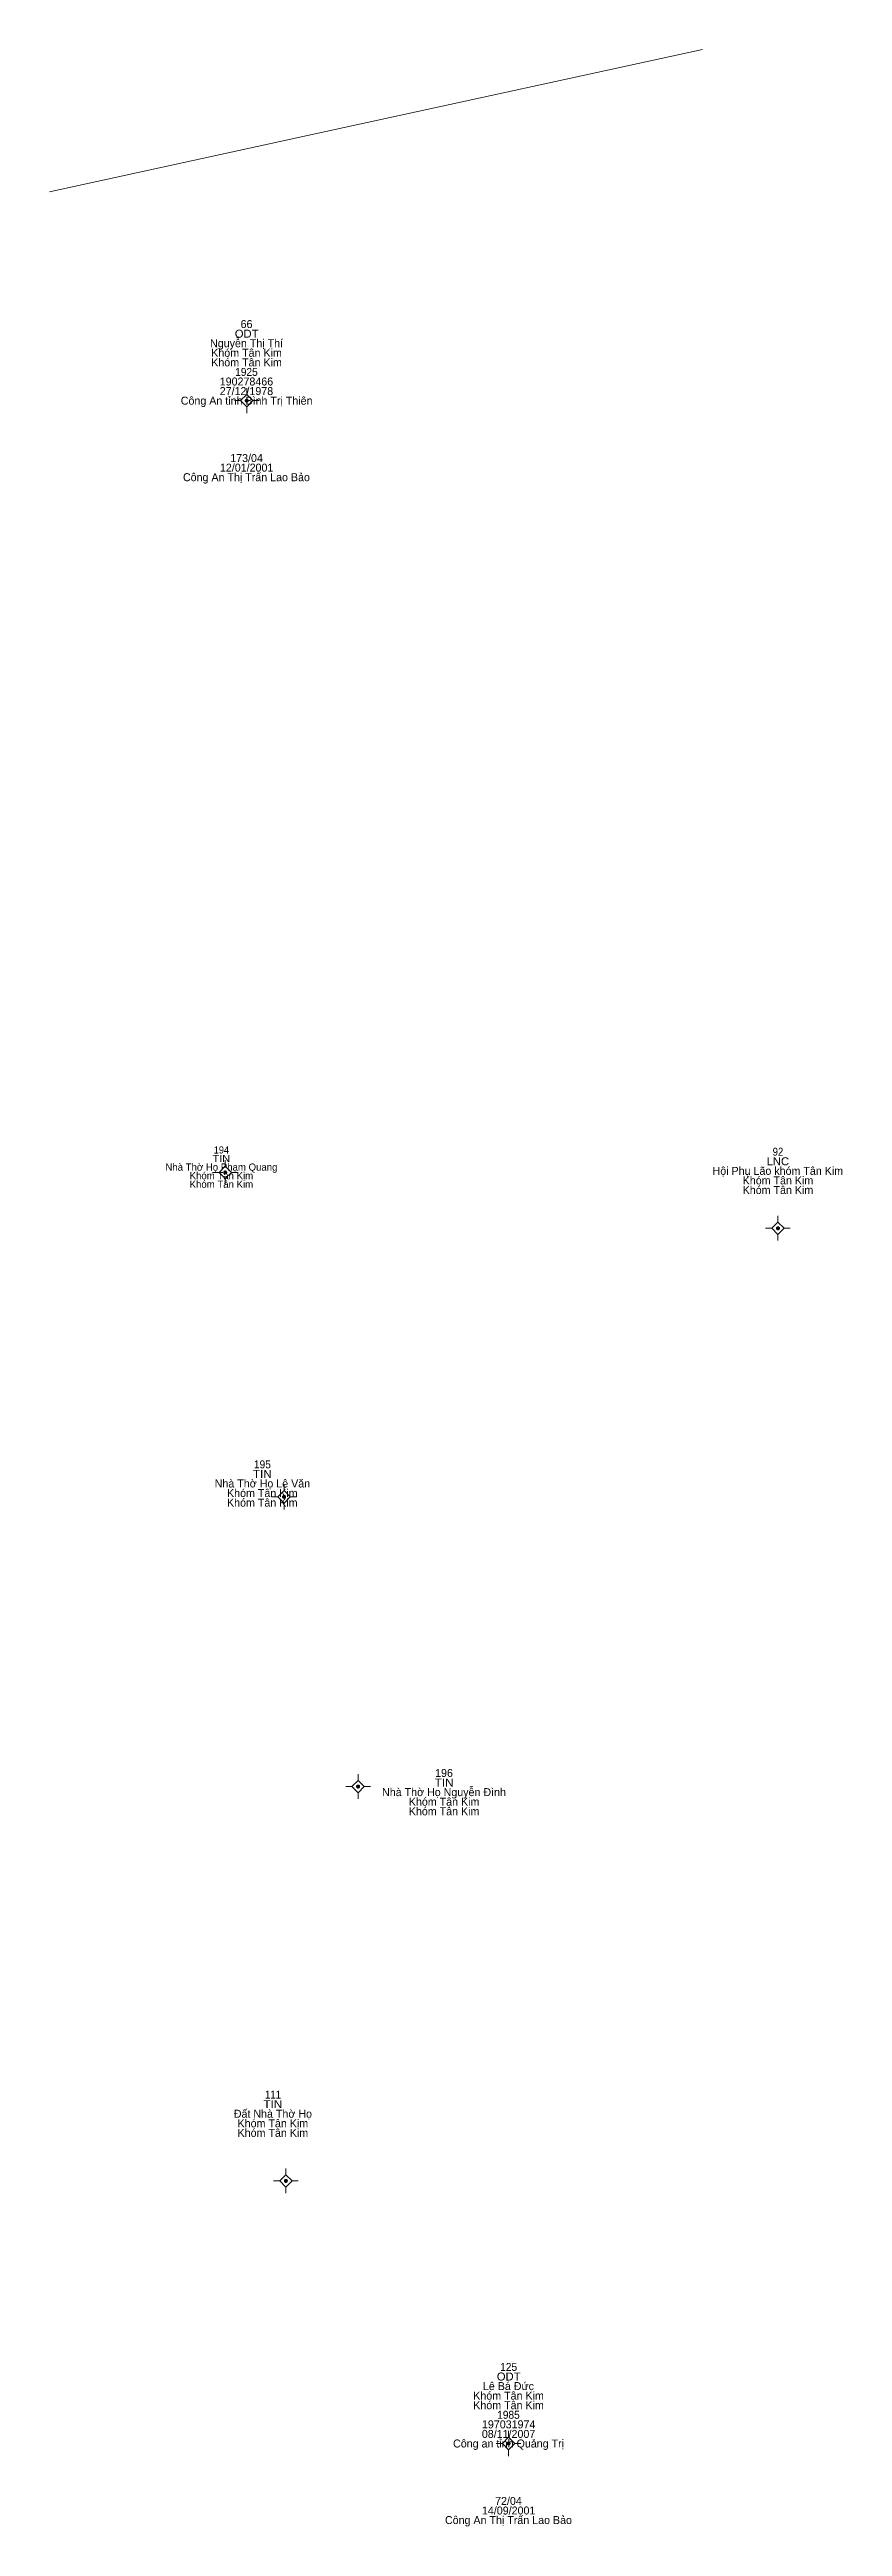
# Model space of a CAD drawing. Header units: metres. Extents: x 535914 to 536552, y 1836422 to 1837028.
# Drawn here: x 536259.6 to 536299.4, y 1836753.3 to 1836877.5 of the extents above; entities that cross this region are included whole.
import ezdxf
from ezdxf.enums import TextEntityAlignment as Align

# ---------------------------------------------------------------- set-up
doc = ezdxf.new("R2010")
doc.units = ezdxf.units.M
doc.header["$LTSCALE"] = 0.16
doc.linetypes.add('MEDIUM_DASHED', pattern=[4.5, 3, -1.5])
doc.layers.add('11', color=7, linetype='MEDIUM_DASHED', lineweight=13)
doc.layers.add('15', color=7, linetype='Continuous', lineweight=13)

msp = doc.modelspace()

# ---------------------------------------------------------------- hatches: boundary and pattern name
at = {"layer": '11'}
for points in [[(536269.5949, 1836859.93, 1), (536269.4449, 1836859.93, 1)], [(536268.5149, 1836821.22, 1), (536268.3649, 1836821.22, 1)], [(536296.2149, 1836818.42, 1), (536296.0649, 1836818.42, 1)], [(536271.4649, 1836804.95, 1), (536271.3149, 1836804.95, 1)], [(536275.1749, 1836790.42, 1), (536275.0249, 1836790.42, 1)], [(536271.5549, 1836770.64, 1), (536271.4049, 1836770.64, 1)], [(536282.7149, 1836757.47, 1), (536282.5649, 1836757.47, 1)]]:
    msp.add_hatch(color=256, dxfattribs=at).paths.add_polyline_path(points)

# ---------------------------------------------------------------- linework, layer by layer
for p, q in [((536269.21, 1836859.93), (536268.9, 1836859.93)), ((536269.52, 1836860.56), (536269.52, 1836860.24)), ((536269.52, 1836859.62), (536269.52, 1836859.3)), ((536270.14, 1836859.93), (536269.83, 1836859.93)), ((536268.13, 1836821.22), (536267.81, 1836821.22)), ((536268.44, 1836821.84), (536268.44, 1836821.53)), ((536269.06, 1836821.22), (536268.75, 1836821.22)), ((536268.44, 1836820.91), (536268.44, 1836820.6)), ((536296.14, 1836819.04), (536296.14, 1836818.73)), ((536295.83, 1836818.42), (536295.52, 1836818.42)), ((536296.14, 1836818.11), (536296.14, 1836817.8)), ((536296.76, 1836818.42), (536296.45, 1836818.42)), ((536271.08, 1836804.95), (536270.76, 1836804.95)), ((536271.39, 1836805.58), (536271.39, 1836805.26)), ((536272.02, 1836804.95), (536271.7, 1836804.95)), ((536271.39, 1836804.64), (536271.39, 1836804.32)), ((536274.79, 1836790.42), (536274.48, 1836790.42)), ((536275.1, 1836791.04), (536275.1, 1836790.73)), ((536275.1, 1836790.11), (536275.1, 1836789.8)), ((536275.72, 1836790.42), (536275.41, 1836790.42)), ((536271.17, 1836770.64), (536270.86, 1836770.64)), ((536271.48, 1836771.26), (536271.48, 1836770.95)), ((536271.48, 1836770.33), (536271.48, 1836770.02)), ((536272.1, 1836770.64), (536271.79, 1836770.64)), ((536282.64, 1836758.1), (536282.64, 1836757.78)), ((536282.33, 1836757.47), (536282.02, 1836757.47)), ((536282.64, 1836757.16), (536282.64, 1836756.84)), ((536283.26, 1836757.47), (536282.95, 1836757.47))]:
    msp.add_line(p, q, dxfattribs=at)
for points in [[(536269.52, 1836860.24), (536269.21, 1836859.93), (536269.52, 1836859.62), (536269.83, 1836859.93)], [(536268.44, 1836821.53), (536268.13, 1836821.22), (536268.44, 1836820.91), (536268.75, 1836821.22)], [(536296.14, 1836818.73), (536295.83, 1836818.42), (536296.14, 1836818.11), (536296.45, 1836818.42)], [(536271.39, 1836805.26), (536271.08, 1836804.95), (536271.39, 1836804.64), (536271.7, 1836804.95)], [(536275.1, 1836790.73), (536274.79, 1836790.42), (536275.1, 1836790.11), (536275.41, 1836790.42)], [(536271.48, 1836770.95), (536271.17, 1836770.64), (536271.48, 1836770.33), (536271.79, 1836770.64)], [(536282.64, 1836757.78), (536282.33, 1836757.47), (536282.64, 1836757.16), (536282.95, 1836757.47)]]:
    msp.add_lwpolyline(points, close=True, dxfattribs=at)
for centre in [(536269.5199, 1836859.93), (536268.4399, 1836821.22), (536296.1399, 1836818.42), (536271.3899, 1836804.95), (536275.0999, 1836790.42), (536271.4799, 1836770.64), (536282.6399, 1836757.47)]:
    msp.add_circle(centre, 0.075, dxfattribs=at)
at = {"layer": '15'}
msp.add_lwpolyline([(536259.64, 1836870.41), (536274.41, 1836873.63), (536292.36, 1836877.54)], dxfattribs=at)

# ---------------------------------------------------------------- texts
for s, height, width, p in [('ODT', 0.4, 1.05, (536269.515, 1836863.09)), ('1925', 0.4, 0.95, (536269.505, 1836861.17)), ('194', 0.36, 0.95, (536268.25, 1836822.17)), ('92', 0.4, 0.9, (536296.14, 1836822.06)), ('TIN', 0.36, 1.15, (536268.245, 1836821.74)), ('LNC', 0.4, 1.05, (536296.135, 1836821.58)), ('TIN', 0.4, 1.1, (536270.3, 1836805.9)), ('195', 0.4, 0.95, (536270.305, 1836806.38)), ('TIN', 0.4, 1.1, (536279.41, 1836790.42)), ('111', 0.4, 0.9, (536270.835, 1836774.77)), ('TIN', 0.4, 1.1, (536270.83, 1836774.29)), ('125', 0.4, 0.95, (536282.645, 1836761.11)), ('ODT', 0.4, 1.05, (536282.645, 1836760.63)), ('1985', 0.4, 0.95, (536282.635, 1836758.71))]:
    msp.add_text(s, height=height, dxfattribs=dict(at, width=width)).set_placement(p, align=Align.CENTER)
for s, height, p in [('66', 0.4, (536269.51, 1836863.57)), ('Nguyễn Thị Thí', 0.4, (536269.51, 1836862.61)), ('Khóm Tân Kim', 0.4, (536269.51, 1836862.13)), ('Khóm Tân Kim', 0.4, (536269.51, 1836861.65)), ('190278466', 0.4, (536269.505, 1836860.69)), ('Công An tỉnh Bình Trị Thiên', 0.4, (536269.515, 1836859.73)), ('27/12/1978', 0.4, (536269.505, 1836860.21)), ('173/04', 0.4, (536269.51, 1836856.85)), ('Công An Thị Trấn Lao Bảo', 0.4, (536269.505, 1836855.89)), ('12/01/2001', 0.4, (536269.515, 1836856.37)), ('Nhà Thờ Họ Phạm Quang', 0.36, (536268.25, 1836821.31)), ('Khóm Tân Kim', 0.36, (536268.25, 1836820.88)), ('Hội Phụ Lão khóm Tân Kim', 0.4, (536296.135, 1836821.1)), ('Khóm Tân Kim', 0.4, (536296.14, 1836820.62)), ('Khóm Tân Kim', 0.36, (536268.25, 1836820.45)), ('Khóm Tân Kim', 0.4, (536296.14, 1836820.14)), ('Nhà Thờ Họ Lê Văn', 0.4, (536270.305, 1836805.42)), ('Khóm Tân Kim', 0.4, (536270.3, 1836804.94)), ('Khóm Tân Kim', 0.4, (536270.3, 1836804.46)), ('196', 0.4, (536279.405, 1836790.9)), ('Nhà Thờ Họ Nguyễn Đình', 0.4, (536279.405, 1836789.94)), ('Khóm Tân Kim', 0.4, (536279.41, 1836789.46)), ('Khóm Tân Kim', 0.4, (536279.41, 1836788.98)), ('Đất Nhà Thờ Họ', 0.4, (536270.83, 1836773.81)), ('Khóm Tân Kim', 0.4, (536270.83, 1836773.33)), ('Khóm Tân Kim', 0.4, (536270.83, 1836772.85)), ('Lê Bá Đức', 0.4, (536282.635, 1836760.15)), ('Khóm Tân Kim', 0.4, (536282.64, 1836759.67)), ('Khóm Tân Kim', 0.4, (536282.64, 1836759.19)), ('Công an tỉnh Quảng Trị', 0.4, (536282.64, 1836757.27)), ('08/11/2007', 0.4, (536282.64, 1836757.75)), ('197031974', 0.4, (536282.645, 1836758.23)), ('14/09/2001', 0.4, (536282.645, 1836753.91)), ('72/04', 0.4, (536282.635, 1836754.39)), ('Công An Thị Trấn Lao Bảo', 0.4, (536282.635, 1836753.43))]:
    msp.add_text(s, height=height, dxfattribs=at).set_placement(p, align=Align.CENTER)

doc.saveas('drawing.dxf')
